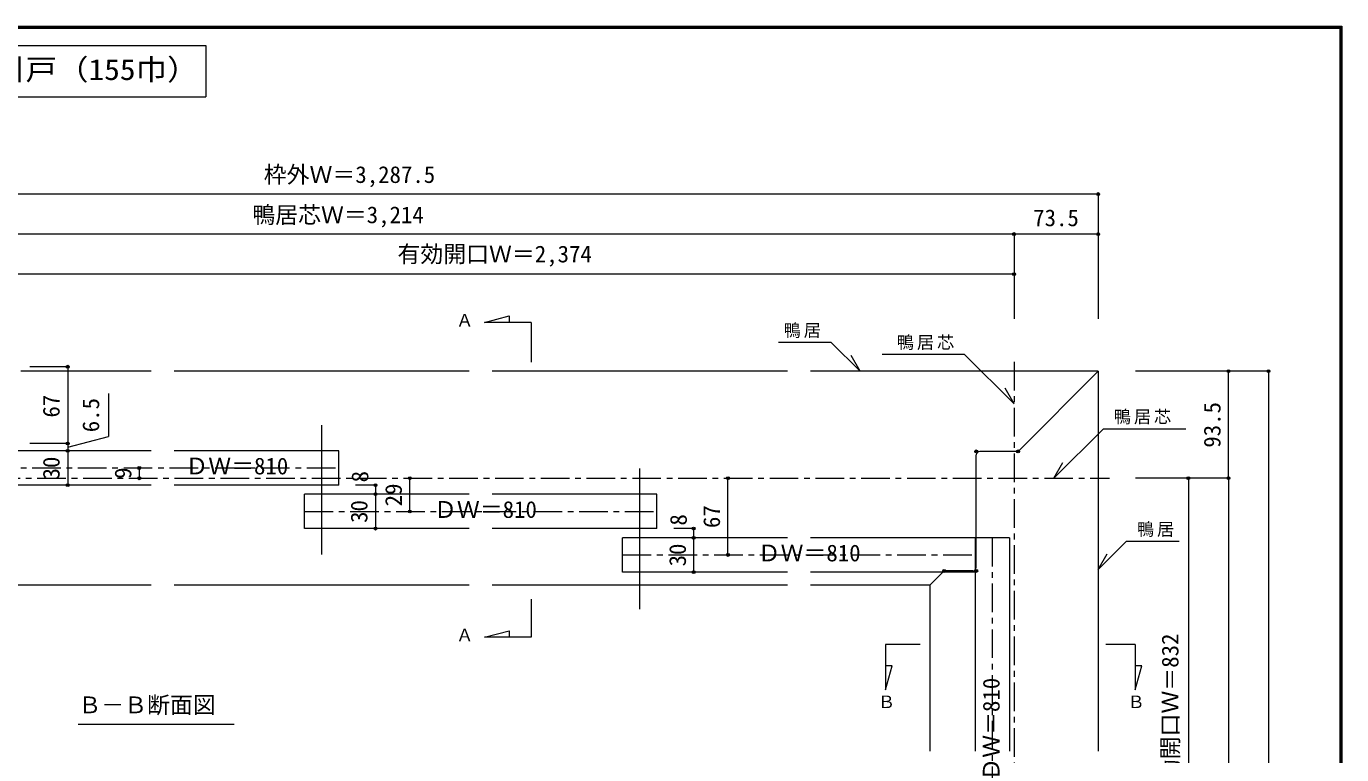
# Model space of a CAD drawing. Units: millimetres at full size, sheet at 1:5; some dimension numbers follow another scale. Extents: x -957 to 993, y -689 to 708.
# Drawn here: x -157 to 993, y 71 to 708 of the extents above; entities that cross this region are included whole.
import ezdxf
from ezdxf.enums import TextEntityAlignment as Align

# ---------------------------------------------------------------- set-up
doc = ezdxf.new("R2010")
doc.units = ezdxf.units.MM
doc.header["$LTSCALE"] = 5
doc.header["$PDMODE"] = 32
doc.header["$PDSIZE"] = 2.5
doc.linetypes.add('CHAIN1', pattern=[8, 5, -1, 1, -1])
doc.layers.add('0-B_寸法', color=7, linetype='Continuous', lineweight=9)
doc.layers.add('F-1_枠', color=6, linetype='Continuous', lineweight=9)
doc.styles.add('ＭＳ ゴシック', font='')
doc.styles.get('ＭＳ ゴシック').set_extended_font_data('MS Gothic')

msp = doc.modelspace()

# ---------------------------------------------------------------- linework, layer by layer
at = {"layer": '0-B_寸法'}
for p, q in [((-936.448, 645.897), (0.354, 645.897)), ((779.96, 561.028), (-499.539, 561.028)), ((779.96, 561.028), (779.96, 452.056)), ((706.46, 526.028), (-499.539, 526.028)), ((706.46, 526.028), (706.46, 452.056)), ((779.96, 526.028), (706.46, 526.028)), ((706.46, 491.028), (-469.539, 491.028)), ((284.576, 448.762), (284.576, 414.14)), ((546.723, 431.361), (500.552, 431.361)), ((546.723, 431.361), (571.959, 406.126)), ((571.959, 406.126), (564.072, 419.786)), ((663.187, 420.861), (591.191, 420.861)), ((663.187, 420.861), (706.46, 377.587)), ((-47.539, 406.126), (-161.539, 406.126)), ((-120.467, 410.126), (-153.475, 410.126)), ((-120.467, 410.126), (-120.467, 343.126)), ((230.461, 406.126), (-27.539, 406.126)), ((508.461, 406.126), (250.461, 406.126)), ((779.96, 406.126), (528.461, 406.126)), ((710.839, 337.004), (779.96, 406.126)), ((779.96, 406.126), (779.96, 74.111)), ((928.812, 406.126), (812.56, 406.126)), ((893.812, 312.626), (893.812, 406.126)), ((928.812, 406.126), (928.812, -502.374)), ((706.46, 377.587), (698.574, 391.248)), ((-84.876, 386.773), (-84.876, 349.259)), ((101.461, 246.126), (101.461, 359.126)), ((-120.467, 339.723), (-84.876, 349.259)), ((784.558, 355.899), (856.553, 355.899)), ((-47.539, 336.626), (-191.539, 336.626)), ((-120.467, 343.126), (-153.475, 343.126)), ((-120.467, 336.626), (-153.475, 336.626)), ((-120.467, 343.126), (-120.467, 336.626)), ((-120.467, 336.626), (-120.467, 306.626)), ((116.461, 336.626), (-27.539, 336.626)), ((116.461, 306.626), (116.461, 336.626)), ((708.718, 336.126), (676.46, 336.126)), ((673.46, 234.626), (673.46, 333.126)), ((379.461, 198.126), (379.461, 321.126)), ((863.409, 312.626), (812.56, 312.626)), ((858.812, 312.626), (858.812, -92.375)), ((893.812, 312.626), (858.812, 312.626)), ((893.812, 312.626), (893.812, -502.374)), ((-47.539, 306.626), (-191.539, 306.626)), ((-120.467, 306.626), (-153.475, 306.626)), ((116.461, 306.626), (-27.539, 306.626)), ((148.442, 306.626), (131.065, 306.626)), ((148.442, 306.626), (148.442, 298.626)), ((86.461, 268.626), (86.461, 298.626)), ((230.461, 298.626), (86.461, 298.626)), ((148.442, 298.626), (131.065, 298.626)), ((148.442, 298.626), (148.442, 268.626)), ((394.461, 298.626), (250.461, 298.626)), ((394.461, 268.626), (394.461, 298.626)), ((230.461, 268.626), (86.461, 268.626)), ((148.442, 268.626), (131.065, 268.626)), ((394.461, 268.626), (250.461, 268.626)), ((426.442, 268.626), (409.065, 268.626)), ((426.442, 268.626), (426.442, 260.626)), ((364.461, 230.626), (364.461, 260.626)), ((508.461, 260.626), (364.461, 260.626)), ((426.442, 260.626), (409.065, 260.626)), ((426.442, 260.626), (426.442, 230.626)), ((672.461, 260.626), (528.461, 260.626)), ((672.46, 260.626), (672.46, 74.111)), ((672.461, 260.626), (672.461, 230.626)), ((702.461, 260.626), (672.461, 260.626)), ((702.46, 260.626), (702.46, 74.111)), ((804.734, 257.579), (779.96, 232.806)), ((804.734, 257.579), (850.906, 257.579)), ((779.96, 232.806), (787.847, 246.466)), ((508.461, 230.626), (364.461, 230.626)), ((426.442, 230.626), (409.065, 230.626)), ((672.461, 230.626), (528.461, 230.626)), ((644.582, 230.747), (632.96, 219.126)), ((670.46, 231.626), (646.703, 231.626)), ((-47.539, 219.126), (-305.539, 219.126)), ((230.461, 219.126), (-27.539, 219.126)), ((508.461, 219.126), (250.461, 219.126)), ((632.96, 219.126), (528.461, 219.126)), ((632.96, 219.126), (632.96, 74.111)), ((624.378, 167.473), (594.278, 167.473)), ((812.381, 167.473), (786.555, 167.473)), ((25.115, 97.544), (-111.312, 97.544))]:
    msp.add_line(p, q, dxfattribs=at)
at = {"layer": '0-B_寸法', "linetype": 'CHAIN1'}
for p, q in [((706.46, 414.261), (706.46, -557.361)), ((-547.039, 312.626), (789.791, 312.626)), ((-191.539, 321.626), (116.461, 321.626)), ((86.461, 283.626), (394.461, 283.626)), ((687.46, 260.626), (687.46, -122.374)), ((364.461, 245.626), (672.46, 245.626))]:
    msp.add_line(p, q, dxfattribs=at)
at = {"layer": '0-B_寸法', "color": 4}
for p, q in [((-57.942, 321.626), (-57.942, 312.626)), ((178.442, 283.626), (178.442, 312.626)), ((456.442, 245.626), (456.442, 312.626))]:
    msp.add_line(p, q, dxfattribs=at)
at = {"layer": '0-B_寸法'}
for points in [[(-936.448, 690.897), (0.354, 690.897), (0.354, 645.897)], [(284.576, 448.762), (243.838, 448.762), (265.174, 454.479), (265.174, 448.762)], [(784.558, 355.899), (741.284, 312.626), (749.171, 326.286)], [(284.576, 207.107), (284.576, 173.731), (243.838, 173.731), (265.174, 179.448), (265.174, 173.731)], [(594.278, 167.473), (594.278, 127.821), (599.918, 148.87), (594.278, 148.87)], [(812.381, 167.473), (812.381, 127.821), (818.021, 148.87), (812.381, 148.87)]]:
    msp.add_lwpolyline(points, dxfattribs=at)
for centre, start, end in [((676.46, 333.126), 90, 180), ((708.718, 339.126), 270, 315), ((646.703, 228.626), 90, 135), ((670.46, 234.626), 270, 0)]:
    msp.add_arc(centre, 3, start, end, dxfattribs=at)
for p in [(779.96, 561.028), (706.46, 526.028), (779.96, 526.028), (706.46, 491.028), (-120.467, 410.126), (893.812, 406.126), (928.812, 406.126), (-120.467, 343.126), (-120.467, 336.626), (673.46, 336.126), (709.96, 336.126), (-57.942, 321.626), (-57.942, 312.626), (178.442, 312.626), (456.442, 312.626), (858.812, 312.626), (893.812, 312.626), (-120.467, 306.626), (148.442, 306.626), (148.442, 298.626), (178.442, 283.626), (148.442, 268.626), (426.442, 268.626), (426.442, 260.626), (456.442, 245.626), (426.442, 230.626), (645.46, 231.626), (673.46, 231.626)]:
    msp.add_point(p, dxfattribs=at)
at = {"layer": 'F-1_枠'}
for p, q in [((-957.218, 707.602), (992.782, 707.602)), ((-957.218, 706.769), (992.782, 706.769)), ((-957.218, 705.935), (992.782, 705.935)), ((991.115, 707.602), (991.115, -689.065)), ((991.948, 707.602), (991.948, -689.065)), ((992.782, 707.602), (992.782, -689.065))]:
    msp.add_line(p, q, dxfattribs=at)

# ---------------------------------------------------------------- texts
at = {"layer": '0-B_寸法', "style": 'ＭＳ ゴシック', "width": 1.1}
msp.add_text('Ｌ字開口\u3000レールタイプ\u3000固定枠【L】３枚引込戸＋【R】片引戸（155巾）', height=18.33, dxfattribs=at).set_placement((-927.321, 655.158), align=Align.BOTTOM_LEFT)
at = {"layer": '0-B_寸法', "style": 'ＭＳ ゴシック'}
for s, height, p in [('枠外Ｗ＝3,287.5', 14.66, (50.848, 566.319)), ('鴨居芯Ｗ＝3,214', 14.66, (40.848, 531.156)), ('73.5', 14.66, (723.21, 528.528)), ('有効開口Ｗ＝2,374', 14.66, (167.698, 496.891)), ('Ａ', 11, (218.969, 441.912)), ('ＤＷ＝810', 14.66, (-17.662, 311.626)), ('ＤＷ＝810', 14.66, (199.602, 273.626)), ('ＤＷ＝810', 14.66, (482.488, 235.626)), ('Ａ', 11, (218.969, 166.882)), ('Ｂ－Ｂ断面図', 14.66, (-111.119, 102.868)), ('Ｂ', 11, (587.524, 108.477)), ('Ｂ', 11, (805.626, 108.477))]:
    msp.add_text(s, height=height, dxfattribs=at).set_placement(p, align=Align.BOTTOM_LEFT)
for s, p in [('67', (-123.155, 365.682)), ('6.5', (-88.587, 352.864)), ('93.5', (891.312, 339.376)), ('30', (-123.155, 311.626)), ('9', (-60.442, 312.126)), ('8', (146.596, 309.04)), ('29', (175.942, 288.126)), ('30', (145.843, 273.626)), ('67', (453.942, 269.126)), ('8', (424.901, 271.3)), ('30', (424.148, 235.626)), ('有効開口Ｗ＝832', (854.56, 27.049)), ('ＤＷ＝810', (698.236, 48.379))]:
    msp.add_text(s, height=14.66, rotation=90, dxfattribs=at).set_placement(p, align=Align.BOTTOM_LEFT)
at = {"layer": '0-B_寸法', "char_height": 11, "attachment_point": 7, "style": 'ＭＳ ゴシック'}
for s, insert in [('\\T1.17;鴨居', (505.104, 435.201)), ('\\T1.17;鴨居芯', (604.067, 424.701)), ('\\T1.17;鴨居芯', (793.677, 359.739)), ('\\T1.17;鴨居', (813.854, 261.419))]:
    msp.add_mtext(s, dxfattribs=dict(at, insert=insert))

doc.saveas('drawing.dxf')
